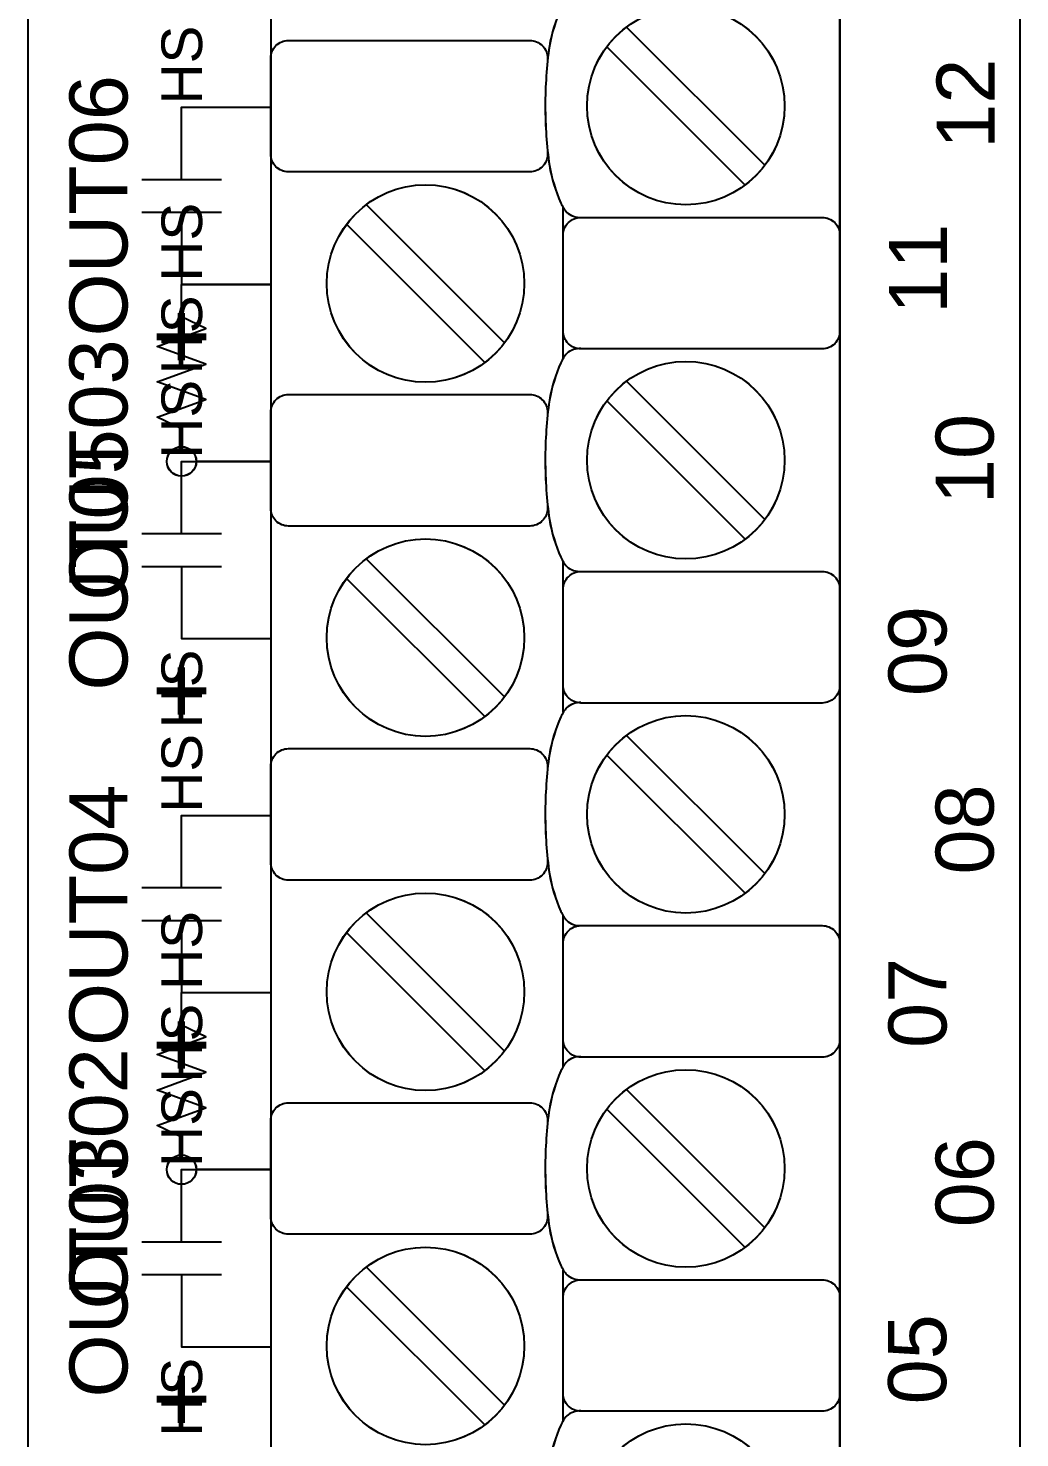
# Model space of a CAD drawing. Extents: x 1 to 47, y 1 to 34.6.
# Drawn here: x 36.919 to 38.599, y 5.244 to 7.632 of the extents above; entities that cross this region are included whole.
import ezdxf

# ---------------------------------------------------------------- set-up
doc = ezdxf.new("R2010")
doc.units = 0
doc.header["$MEASUREMENT"] = 0
for name, color, linetype in [('10_0______DWG_', 7, 'CONTINUOUS'), ('9_1__0__EMPTY_IO_BOARD_POS', 7, 'CONTINUOUS'), ('9_2__2___8__OPTOISOLATED_I', 7, 'CONTINUOUS'), ('9_3__7___8__OPTOISOLATED_I', 7, 'CONTINUOUS'), ('9_4__C___18__COMMON____6__', 7, 'CONTINUOUS'), ('9_5__D___18__COMMON____6__', 7, 'CONTINUOUS'), ('9_6__E___8__OPTOISOLATED_I', 7, 'CONTINUOUS'), ('9_7__4___18__COMMON____6__', 7, 'CONTINUOUS'), ('9_8__8___8__OPTOISOLATED_I', 7, 'CONTINUOUS')]:
    doc.layers.add(name, color=color, linetype=linetype)
doc.styles.add('ARIAL', font='arial.ttf')

msp = doc.modelspace()

# ---------------------------------------------------------------- linework, layer by layer
at = {"layer": '10_0______DWG_'}
msp.add_lwpolyline([(36.919, 3.6192), (36.919, 20.2795, -0.468367), (36.979, 20.3295), (38.549, 20.3295, -0.414132), (38.599, 20.2795), (38.599, 3.6192, -0.414214), (38.549, 3.5692), (36.969, 3.5692, -0.414287)], format="xyb", close=True, dxfattribs=at)
at = {"layer": '9_1__0__EMPTY_IO_BOARD_POS'}
msp.add_lwpolyline([(38.1465, 4.0875), (38.2645, 4.0875, 0.414213), (38.2945, 4.1175), (38.2945, 9.0993, 0.414214), (38.2645, 9.1293), (37.9515, 9.1293), (37.7067, 9.2202, 0.480048), (37.5085, 9.0752), (37.5085, 8.841, -0.414214), (37.4785, 8.811), (37.3604, 8.811, 0.414212), (37.3304, 8.781), (37.3303, 8.781), (37.3303, 3.7999, 0.414215), (37.3603, 3.7699), (37.6732, 3.77), (37.9179, 3.6791, 0.47859), (38.1165, 3.8241), (38.1165, 4.0575, -0.414214)], format="xyb", close=True, dxfattribs=at)
at = {"layer": '9_2__2___8__OPTOISOLATED_I'}
msp.add_lwpolyline([(38.1461, 4.088), (38.2641, 4.088, 0.414213), (38.2941, 4.118), (38.2942, 9.0998, 0.414214), (38.2642, 9.1298), (37.9511, 9.1298), (37.7064, 9.2207, 0.480048), (37.5082, 9.0757), (37.5082, 8.8415, -0.414214), (37.4782, 8.8115), (37.36, 8.8115, 0.414212), (37.33, 8.7815), (37.3299, 8.7815), (37.3299, 3.8004, 0.414215), (37.3599, 3.7704), (37.6728, 3.7705), (37.9176, 3.6796, 0.47859), (38.1161, 3.8246), (38.1161, 4.058, -0.414214)], format="xyb", close=True, dxfattribs=at)
for points in [[(37.8554, 7.6895, 0.191033), (37.8315, 7.681, 0.081668), (37.8213, 7.6654, 0.0591), (37.802, 7.6017, 0.034646), (37.7949, 7.5002, 0.03436), (37.802, 7.3995, 0.0591), (37.8213, 7.3358, 0.081668), (37.8315, 7.3201, 0.191033), (37.8554, 7.3116)], [(37.7987, 7.4265), (37.7987, 7.4186, -0.414214), (37.7687, 7.3886), (37.3599, 7.3886, -0.414214), (37.3299, 7.4186), (37.3299, 7.5815, -0.414214), (37.3599, 7.6115), (37.7687, 7.6115, -0.414214), (37.7987, 7.5815), (37.7987, 7.5747)], [(37.8254, 7.2816, -0.414214), (37.8554, 7.3116), (38.2641, 7.3116, -0.414214), (38.2941, 7.2816), (38.2941, 7.1188, -0.414214), (38.2641, 7.0888), (37.8554, 7.0888, -0.414214), (37.8254, 7.1188)], [(37.8554, 7.0895, 0.191033), (37.8315, 7.081, 0.081668), (37.8213, 7.0654, 0.0591), (37.802, 7.0017, 0.034646), (37.7949, 6.9002, 0.03436), (37.802, 6.7995, 0.0591), (37.8213, 6.7358, 0.081668), (37.8315, 6.7201, 0.191033), (37.8554, 6.7116)], [(37.7987, 6.8265), (37.7987, 6.8186, -0.414214), (37.7687, 6.7886), (37.3599, 6.7886, -0.414214), (37.3299, 6.8186), (37.3299, 6.9815, -0.414214), (37.3599, 7.0115), (37.7687, 7.0115, -0.414214), (37.7987, 6.9815), (37.7987, 6.9747)], [(37.8254, 6.6816, -0.414214), (37.8554, 6.7116), (38.2641, 6.7116, -0.414214), (38.2941, 6.6816), (38.2941, 6.5188, -0.414214), (38.2641, 6.4888), (37.8554, 6.4888, -0.414214), (37.8254, 6.5188)], [(37.8554, 6.4895, 0.191033), (37.8315, 6.481, 0.081668), (37.8213, 6.4654, 0.0591), (37.802, 6.4017, 0.034646), (37.7949, 6.3002, 0.03436), (37.802, 6.1995, 0.0591), (37.8213, 6.1358, 0.081668), (37.8315, 6.1201, 0.191033), (37.8554, 6.1116)], [(37.7987, 6.2265), (37.7987, 6.2186, -0.414214), (37.7687, 6.1886), (37.3599, 6.1886, -0.414214), (37.3299, 6.2186), (37.3299, 6.3815, -0.414214), (37.3599, 6.4115), (37.7687, 6.4115, -0.414214), (37.7987, 6.3815), (37.7987, 6.3746)], [(37.8254, 6.0816, -0.414214), (37.8554, 6.1116), (38.2641, 6.1116, -0.414214), (38.2941, 6.0816), (38.2941, 5.9188, -0.414214), (38.2641, 5.8888), (37.8554, 5.8888, -0.414214), (37.8254, 5.9188)], [(37.8554, 5.8895, 0.191033), (37.8315, 5.881, 0.081668), (37.8213, 5.8654, 0.0591), (37.802, 5.8017, 0.034646), (37.7949, 5.7002, 0.03436), (37.802, 5.5995, 0.0591), (37.8213, 5.5358, 0.081668), (37.8315, 5.5201, 0.191033), (37.8554, 5.5116)], [(37.7987, 5.6265), (37.7987, 5.6186, -0.414214), (37.7687, 5.5886), (37.3599, 5.5886, -0.414214), (37.3299, 5.6186), (37.3299, 5.7815, -0.414214), (37.3599, 5.8115), (37.7687, 5.8115, -0.414214), (37.7987, 5.7815), (37.7987, 5.7746)], [(37.8254, 5.4816, -0.414214), (37.8554, 5.5116), (38.2641, 5.5116, -0.414214), (38.2941, 5.4816), (38.2941, 5.3188, -0.414214), (38.2641, 5.2888), (37.8554, 5.2888, -0.414214), (37.8254, 5.3188)], [(37.8554, 5.2895, 0.191033), (37.8315, 5.281, 0.081668), (37.8213, 5.2654, 0.0591), (37.802, 5.2017, 0.034646), (37.7949, 5.1001, 0.03436), (37.802, 4.9995, 0.0591), (37.8213, 4.9357, 0.081668), (37.8315, 4.9201, 0.191033), (37.8554, 4.9116)]]:
    msp.add_lwpolyline(points, format="xyb", dxfattribs=at)
for points in [[(37.9327, 7.634), (38.1669, 7.3998)], [(37.8993, 7.6005), (38.1335, 7.3664)], [(37.1788, 7.376), (37.1788, 7.4982), (37.3299, 7.4982)], [(37.1113, 7.376), (37.2463, 7.376)], [(37.4918, 7.3333), (37.7259, 7.0991)], [(37.1113, 7.3203), (37.2463, 7.3203)], [(37.1788, 7.3203), (37.1788, 7.1982), (37.3299, 7.1982)], [(37.8254, 7.073), (37.8254, 7.3281)], [(37.4583, 7.2999), (37.6925, 7.0657)], [(37.9327, 7.034), (38.1669, 6.7998)], [(37.8993, 7.0005), (38.1335, 6.7664)], [(37.1788, 6.776), (37.1788, 6.8982), (37.3299, 6.8982)], [(37.1113, 6.776), (37.2463, 6.776)], [(37.1113, 6.7203), (37.2463, 6.7203)], [(37.1788, 6.7203), (37.1788, 6.5982), (37.3299, 6.5982)], [(37.4918, 6.7333), (37.7259, 6.4991)], [(37.8254, 6.473), (37.8254, 6.7281)], [(37.4583, 6.6999), (37.6925, 6.4657)], [(37.9327, 6.434), (38.1669, 6.1998)], [(37.8993, 6.4005), (38.1335, 6.1664)], [(37.1788, 6.176), (37.1788, 6.2982), (37.3299, 6.2982)], [(37.1113, 6.176), (37.2463, 6.176)], [(37.1113, 6.1203), (37.2463, 6.1203)], [(37.1788, 6.1203), (37.1788, 5.9982), (37.3299, 5.9982)], [(37.4918, 6.1333), (37.7259, 5.8991)], [(37.8254, 5.873), (37.8254, 6.1281)], [(37.4583, 6.0999), (37.6925, 5.8657)], [(37.9327, 5.834), (38.1669, 5.5998)], [(37.8993, 5.8005), (38.1335, 5.5664)], [(37.1788, 5.576), (37.1788, 5.6982), (37.3299, 5.6982)], [(37.1113, 5.576), (37.2463, 5.576)], [(37.1113, 5.5203), (37.2463, 5.5203)], [(37.1788, 5.5203), (37.1788, 5.3982), (37.3299, 5.3982)], [(37.4918, 5.5333), (37.7259, 5.2991)], [(37.8254, 5.273), (37.8254, 5.5281)], [(37.4583, 5.4999), (37.6925, 5.2657)]]:
    msp.add_lwpolyline(points, dxfattribs=at)
for centre in [(38.0331, 7.5002), (37.5921, 7.1995), (38.0331, 6.9002), (37.5921, 6.5995), (38.0331, 6.3002), (37.5921, 5.9995), (38.0331, 5.7002), (37.5921, 5.3995), (38.0331, 5.1001)]:
    msp.add_circle(centre, 0.1673, dxfattribs=at)
at = {"layer": '9_3__7___8__OPTOISOLATED_I'}
msp.add_lwpolyline([(38.1461, 4.088), (38.2641, 4.088, 0.414213), (38.2941, 4.118), (38.2942, 9.0998, 0.414214), (38.2642, 9.1298), (37.9511, 9.1298), (37.7064, 9.2207, 0.480048), (37.5082, 9.0757), (37.5082, 8.8415, -0.414214), (37.4782, 8.8115), (37.36, 8.8115, 0.414212), (37.33, 8.7815), (37.3299, 8.7815), (37.3299, 3.8004, 0.414215), (37.3599, 3.7704), (37.6728, 3.7705), (37.9176, 3.6796, 0.47859), (38.1161, 3.8246), (38.1161, 4.058, -0.414214)], format="xyb", close=True, dxfattribs=at)
for points in [[(37.8554, 7.6895, 0.191033), (37.8315, 7.681, 0.081668), (37.8213, 7.6654, 0.0591), (37.802, 7.6017, 0.034646), (37.7949, 7.5002, 0.03436), (37.802, 7.3995, 0.0591), (37.8213, 7.3358, 0.081668), (37.8315, 7.3201, 0.191033), (37.8554, 7.3116)], [(37.7987, 7.4265), (37.7987, 7.4186, -0.414214), (37.7687, 7.3886), (37.3599, 7.3886, -0.414214), (37.3299, 7.4186), (37.3299, 7.5815, -0.414214), (37.3599, 7.6115), (37.7687, 7.6115, -0.414214), (37.7987, 7.5815), (37.7987, 7.5747)], [(37.8254, 7.2816, -0.414214), (37.8554, 7.3116), (38.2641, 7.3116, -0.414214), (38.2941, 7.2816), (38.2941, 7.1188, -0.414214), (38.2641, 7.0888), (37.8554, 7.0888, -0.414214), (37.8254, 7.1188)], [(37.8554, 7.0895, 0.191033), (37.8315, 7.081, 0.081668), (37.8213, 7.0654, 0.0591), (37.802, 7.0017, 0.034646), (37.7949, 6.9002, 0.03436), (37.802, 6.7995, 0.0591), (37.8213, 6.7358, 0.081668), (37.8315, 6.7201, 0.191033), (37.8554, 6.7116)], [(37.7987, 6.8265), (37.7987, 6.8186, -0.414214), (37.7687, 6.7886), (37.3599, 6.7886, -0.414214), (37.3299, 6.8186), (37.3299, 6.9815, -0.414214), (37.3599, 7.0115), (37.7687, 7.0115, -0.414214), (37.7987, 6.9815), (37.7987, 6.9747)], [(37.8254, 6.6816, -0.414214), (37.8554, 6.7116), (38.2641, 6.7116, -0.414214), (38.2941, 6.6816), (38.2941, 6.5188, -0.414214), (38.2641, 6.4888), (37.8554, 6.4888, -0.414214), (37.8254, 6.5188)], [(37.8554, 6.4895, 0.191033), (37.8315, 6.481, 0.081668), (37.8213, 6.4654, 0.0591), (37.802, 6.4017, 0.034646), (37.7949, 6.3002, 0.03436), (37.802, 6.1995, 0.0591), (37.8213, 6.1358, 0.081668), (37.8315, 6.1201, 0.191033), (37.8554, 6.1116)], [(37.7987, 6.2265), (37.7987, 6.2186, -0.414214), (37.7687, 6.1886), (37.3599, 6.1886, -0.414214), (37.3299, 6.2186), (37.3299, 6.3815, -0.414214), (37.3599, 6.4115), (37.7687, 6.4115, -0.414214), (37.7987, 6.3815), (37.7987, 6.3746)], [(37.8254, 6.0816, -0.414214), (37.8554, 6.1116), (38.2641, 6.1116, -0.414214), (38.2941, 6.0816), (38.2941, 5.9188, -0.414214), (38.2641, 5.8888), (37.8554, 5.8888, -0.414214), (37.8254, 5.9188)], [(37.8554, 5.8895, 0.191033), (37.8315, 5.881, 0.081668), (37.8213, 5.8654, 0.0591), (37.802, 5.8017, 0.034646), (37.7949, 5.7002, 0.03436), (37.802, 5.5995, 0.0591), (37.8213, 5.5358, 0.081668), (37.8315, 5.5201, 0.191033), (37.8554, 5.5116)], [(37.7987, 5.6265), (37.7987, 5.6186, -0.414214), (37.7687, 5.5886), (37.3599, 5.5886, -0.414214), (37.3299, 5.6186), (37.3299, 5.7815, -0.414214), (37.3599, 5.8115), (37.7687, 5.8115, -0.414214), (37.7987, 5.7815), (37.7987, 5.7746)], [(37.8254, 5.4816, -0.414214), (37.8554, 5.5116), (38.2641, 5.5116, -0.414214), (38.2941, 5.4816), (38.2941, 5.3188, -0.414214), (38.2641, 5.2888), (37.8554, 5.2888, -0.414214), (37.8254, 5.3188)], [(37.8554, 5.2895, 0.191033), (37.8315, 5.281, 0.081668), (37.8213, 5.2654, 0.0591), (37.802, 5.2017, 0.034646), (37.7949, 5.1001, 0.03436), (37.802, 4.9995, 0.0591), (37.8213, 4.9357, 0.081668), (37.8315, 4.9201, 0.191033), (37.8554, 4.9116)]]:
    msp.add_lwpolyline(points, format="xyb", dxfattribs=at)
for points in [[(37.9327, 7.634), (38.1669, 7.3998)], [(37.8993, 7.6005), (38.1335, 7.3664)], [(37.1788, 7.376), (37.1788, 7.4982), (37.3299, 7.4982)], [(37.1113, 7.376), (37.2463, 7.376)], [(37.4918, 7.3333), (37.7259, 7.0991)], [(37.1113, 7.3203), (37.2463, 7.3203)], [(37.1788, 7.3203), (37.1788, 7.1982), (37.3299, 7.1982)], [(37.8254, 7.073), (37.8254, 7.3281)], [(37.4583, 7.2999), (37.6925, 7.0657)], [(37.9327, 7.034), (38.1669, 6.7998)], [(37.8993, 7.0005), (38.1335, 6.7664)], [(37.1788, 6.776), (37.1788, 6.8982), (37.3299, 6.8982)], [(37.1113, 6.776), (37.2463, 6.776)], [(37.1113, 6.7203), (37.2463, 6.7203)], [(37.1788, 6.7203), (37.1788, 6.5982), (37.3299, 6.5982)], [(37.4918, 6.7333), (37.7259, 6.4991)], [(37.8254, 6.473), (37.8254, 6.7281)], [(37.4583, 6.6999), (37.6925, 6.4657)], [(37.9327, 6.434), (38.1669, 6.1998)], [(37.8993, 6.4005), (38.1335, 6.1664)], [(37.1788, 6.176), (37.1788, 6.2982), (37.3299, 6.2982)], [(37.1113, 6.176), (37.2463, 6.176)], [(37.1113, 6.1203), (37.2463, 6.1203)], [(37.1788, 6.1203), (37.1788, 5.9982), (37.3299, 5.9982)], [(37.4918, 6.1333), (37.7259, 5.8991)], [(37.8254, 5.873), (37.8254, 6.1281)], [(37.4583, 6.0999), (37.6925, 5.8657)], [(37.9327, 5.834), (38.1669, 5.5998)], [(37.8993, 5.8005), (38.1335, 5.5664)], [(37.1788, 5.576), (37.1788, 5.6982), (37.3299, 5.6982)], [(37.1113, 5.576), (37.2463, 5.576)], [(37.1113, 5.5203), (37.2463, 5.5203)], [(37.1788, 5.5203), (37.1788, 5.3982), (37.3299, 5.3982)], [(37.4918, 5.5333), (37.7259, 5.2991)], [(37.8254, 5.273), (37.8254, 5.5281)], [(37.4583, 5.4999), (37.6925, 5.2657)]]:
    msp.add_lwpolyline(points, dxfattribs=at)
for centre in [(38.0331, 7.5002), (37.5921, 7.1995), (38.0331, 6.9002), (37.5921, 6.5995), (38.0331, 6.3002), (37.5921, 5.9995), (38.0331, 5.7002), (37.5921, 5.3995), (38.0331, 5.1001)]:
    msp.add_circle(centre, 0.1673, dxfattribs=at)
at = {"layer": '9_4__C___18__COMMON____6__'}
msp.add_lwpolyline([(38.1461, 4.088), (38.2641, 4.088, 0.414213), (38.2941, 4.118), (38.2942, 9.0998, 0.414214), (38.2642, 9.1298), (37.9511, 9.1298), (37.7064, 9.2207, 0.480048), (37.5082, 9.0757), (37.5082, 8.8415, -0.414214), (37.4782, 8.8115), (37.36, 8.8115, 0.414212), (37.33, 8.7815), (37.3299, 8.7815), (37.3299, 3.8004, 0.414215), (37.3599, 3.7704), (37.6728, 3.7705), (37.9176, 3.6796, 0.47859), (38.1161, 3.8246), (38.1161, 4.058, -0.414214)], format="xyb", close=True, dxfattribs=at)
for points in [[(37.8554, 7.6895, 0.191033), (37.8315, 7.681, 0.081668), (37.8213, 7.6654, 0.0591), (37.802, 7.6017, 0.034646), (37.7949, 7.5002, 0.03436), (37.802, 7.3995, 0.0591), (37.8213, 7.3358, 0.081668), (37.8315, 7.3201, 0.191033), (37.8554, 7.3116)], [(37.7987, 7.4265), (37.7987, 7.4186, -0.414214), (37.7687, 7.3886), (37.3599, 7.3886, -0.414214), (37.3299, 7.4186), (37.3299, 7.5815, -0.414214), (37.3599, 7.6115), (37.7687, 7.6115, -0.414214), (37.7987, 7.5815), (37.7987, 7.5747)], [(37.8254, 7.2816, -0.414214), (37.8554, 7.3116), (38.2641, 7.3116, -0.414214), (38.2941, 7.2816), (38.2941, 7.1188, -0.414214), (38.2641, 7.0888), (37.8554, 7.0888, -0.414214), (37.8254, 7.1188)], [(37.8554, 7.0895, 0.191033), (37.8315, 7.081, 0.081668), (37.8213, 7.0654, 0.0591), (37.802, 7.0017, 0.034646), (37.7949, 6.9002, 0.03436), (37.802, 6.7995, 0.0591), (37.8213, 6.7358, 0.081668), (37.8315, 6.7201, 0.191033), (37.8554, 6.7116)], [(37.7987, 6.8265), (37.7987, 6.8186, -0.414214), (37.7687, 6.7886), (37.3599, 6.7886, -0.414214), (37.3299, 6.8186), (37.3299, 6.9815, -0.414214), (37.3599, 7.0115), (37.7687, 7.0115, -0.414214), (37.7987, 6.9815), (37.7987, 6.9747)], [(37.8254, 6.6816, -0.414214), (37.8554, 6.7116), (38.2641, 6.7116, -0.414214), (38.2941, 6.6816), (38.2941, 6.5188, -0.414214), (38.2641, 6.4888), (37.8554, 6.4888, -0.414214), (37.8254, 6.5188)], [(37.8554, 6.4895, 0.191033), (37.8315, 6.481, 0.081668), (37.8213, 6.4654, 0.0591), (37.802, 6.4017, 0.034646), (37.7949, 6.3002, 0.03436), (37.802, 6.1995, 0.0591), (37.8213, 6.1358, 0.081668), (37.8315, 6.1201, 0.191033), (37.8554, 6.1116)], [(37.7987, 6.2265), (37.7987, 6.2186, -0.414214), (37.7687, 6.1886), (37.3599, 6.1886, -0.414214), (37.3299, 6.2186), (37.3299, 6.3815, -0.414214), (37.3599, 6.4115), (37.7687, 6.4115, -0.414214), (37.7987, 6.3815), (37.7987, 6.3746)], [(37.8254, 6.0816, -0.414214), (37.8554, 6.1116), (38.2641, 6.1116, -0.414214), (38.2941, 6.0816), (38.2941, 5.9188, -0.414214), (38.2641, 5.8888), (37.8554, 5.8888, -0.414214), (37.8254, 5.9188)], [(37.8554, 5.8895, 0.191033), (37.8315, 5.881, 0.081668), (37.8213, 5.8654, 0.0591), (37.802, 5.8017, 0.034646), (37.7949, 5.7002, 0.03436), (37.802, 5.5995, 0.0591), (37.8213, 5.5358, 0.081668), (37.8315, 5.5201, 0.191033), (37.8554, 5.5116)], [(37.7987, 5.6265), (37.7987, 5.6186, -0.414214), (37.7687, 5.5886), (37.3599, 5.5886, -0.414214), (37.3299, 5.6186), (37.3299, 5.7815, -0.414214), (37.3599, 5.8115), (37.7687, 5.8115, -0.414214), (37.7987, 5.7815), (37.7987, 5.7746)], [(37.8254, 5.4816, -0.414214), (37.8554, 5.5116), (38.2641, 5.5116, -0.414214), (38.2941, 5.4816), (38.2941, 5.3188, -0.414214), (38.2641, 5.2888), (37.8554, 5.2888, -0.414214), (37.8254, 5.3188)], [(37.8554, 5.2895, 0.191033), (37.8315, 5.281, 0.081668), (37.8213, 5.2654, 0.0591), (37.802, 5.2017, 0.034646), (37.7949, 5.1001, 0.03436), (37.802, 4.9995, 0.0591), (37.8213, 4.9357, 0.081668), (37.8315, 4.9201, 0.191033), (37.8554, 4.9116)]]:
    msp.add_lwpolyline(points, format="xyb", dxfattribs=at)
for points in [[(37.9327, 7.634), (38.1669, 7.3998)], [(37.8993, 7.6005), (38.1335, 7.3664)], [(37.1788, 7.376), (37.1788, 7.4982), (37.3299, 7.4982)], [(37.1113, 7.376), (37.2463, 7.376)], [(37.4918, 7.3333), (37.7259, 7.0991)], [(37.1113, 7.3203), (37.2463, 7.3203)], [(37.1788, 7.3203), (37.1788, 7.1982), (37.3299, 7.1982)], [(37.8254, 7.073), (37.8254, 7.3281)], [(37.4583, 7.2999), (37.6925, 7.0657)], [(37.9327, 7.034), (38.1669, 6.7998)], [(37.8993, 7.0005), (38.1335, 6.7664)], [(37.1788, 6.776), (37.1788, 6.8982), (37.3299, 6.8982)], [(37.1113, 6.776), (37.2463, 6.776)], [(37.1113, 6.7203), (37.2463, 6.7203)], [(37.1788, 6.7203), (37.1788, 6.5982), (37.3299, 6.5982)], [(37.4918, 6.7333), (37.7259, 6.4991)], [(37.8254, 6.473), (37.8254, 6.7281)], [(37.4583, 6.6999), (37.6925, 6.4657)], [(37.9327, 6.434), (38.1669, 6.1998)], [(37.8993, 6.4005), (38.1335, 6.1664)], [(37.1788, 6.176), (37.1788, 6.2982), (37.3299, 6.2982)], [(37.1113, 6.176), (37.2463, 6.176)], [(37.1113, 6.1203), (37.2463, 6.1203)], [(37.1788, 6.1203), (37.1788, 5.9982), (37.3299, 5.9982)], [(37.4918, 6.1333), (37.7259, 5.8991)], [(37.8254, 5.873), (37.8254, 6.1281)], [(37.4583, 6.0999), (37.6925, 5.8657)], [(37.9327, 5.834), (38.1669, 5.5998)], [(37.8993, 5.8005), (38.1335, 5.5664)], [(37.1788, 5.576), (37.1788, 5.6982), (37.3299, 5.6982)], [(37.1113, 5.576), (37.2463, 5.576)], [(37.1113, 5.5203), (37.2463, 5.5203)], [(37.1788, 5.5203), (37.1788, 5.3982), (37.3299, 5.3982)], [(37.4918, 5.5333), (37.7259, 5.2991)], [(37.8254, 5.273), (37.8254, 5.5281)], [(37.4583, 5.4999), (37.6925, 5.2657)]]:
    msp.add_lwpolyline(points, dxfattribs=at)
for centre in [(38.0331, 7.5002), (37.5921, 7.1995), (38.0331, 6.9002), (37.5921, 6.5995), (38.0331, 6.3002), (37.5921, 5.9995), (38.0331, 5.7002), (37.5921, 5.3995), (38.0331, 5.1001)]:
    msp.add_circle(centre, 0.1673, dxfattribs=at)
at = {"layer": '9_5__D___18__COMMON____6__'}
msp.add_lwpolyline([(38.1461, 4.088), (38.2641, 4.088, 0.414213), (38.2941, 4.118), (38.2942, 9.0998, 0.414214), (38.2642, 9.1298), (37.9511, 9.1298), (37.7064, 9.2207, 0.480048), (37.5082, 9.0757), (37.5082, 8.8415, -0.414214), (37.4782, 8.8115), (37.36, 8.8115, 0.414212), (37.33, 8.7815), (37.3299, 8.7815), (37.3299, 3.8004, 0.414215), (37.3599, 3.7704), (37.6728, 3.7705), (37.9176, 3.6796, 0.47859), (38.1161, 3.8246), (38.1161, 4.058, -0.414214)], format="xyb", close=True, dxfattribs=at)
for points in [[(37.8554, 7.6895, 0.191033), (37.8315, 7.681, 0.081668), (37.8213, 7.6654, 0.0591), (37.802, 7.6017, 0.034646), (37.7949, 7.5002, 0.03436), (37.802, 7.3995, 0.0591), (37.8213, 7.3358, 0.081668), (37.8315, 7.3201, 0.191033), (37.8554, 7.3116)], [(37.7987, 7.4265), (37.7987, 7.4186, -0.414214), (37.7687, 7.3886), (37.3599, 7.3886, -0.414214), (37.3299, 7.4186), (37.3299, 7.5815, -0.414214), (37.3599, 7.6115), (37.7687, 7.6115, -0.414214), (37.7987, 7.5815), (37.7987, 7.5747)], [(37.8254, 7.2816, -0.414214), (37.8554, 7.3116), (38.2641, 7.3116, -0.414214), (38.2941, 7.2816), (38.2941, 7.1188, -0.414214), (38.2641, 7.0888), (37.8554, 7.0888, -0.414214), (37.8254, 7.1188)], [(37.8554, 7.0895, 0.191033), (37.8315, 7.081, 0.081668), (37.8213, 7.0654, 0.0591), (37.802, 7.0017, 0.034646), (37.7949, 6.9002, 0.03436), (37.802, 6.7995, 0.0591), (37.8213, 6.7358, 0.081668), (37.8315, 6.7201, 0.191033), (37.8554, 6.7116)], [(37.7987, 6.8265), (37.7987, 6.8186, -0.414214), (37.7687, 6.7886), (37.3599, 6.7886, -0.414214), (37.3299, 6.8186), (37.3299, 6.9815, -0.414214), (37.3599, 7.0115), (37.7687, 7.0115, -0.414214), (37.7987, 6.9815), (37.7987, 6.9747)], [(37.8254, 6.6816, -0.414214), (37.8554, 6.7116), (38.2641, 6.7116, -0.414214), (38.2941, 6.6816), (38.2941, 6.5188, -0.414214), (38.2641, 6.4888), (37.8554, 6.4888, -0.414214), (37.8254, 6.5188)], [(37.8554, 6.4895, 0.191033), (37.8315, 6.481, 0.081668), (37.8213, 6.4654, 0.0591), (37.802, 6.4017, 0.034646), (37.7949, 6.3002, 0.03436), (37.802, 6.1995, 0.0591), (37.8213, 6.1358, 0.081668), (37.8315, 6.1201, 0.191033), (37.8554, 6.1116)], [(37.7987, 6.2265), (37.7987, 6.2186, -0.414214), (37.7687, 6.1886), (37.3599, 6.1886, -0.414214), (37.3299, 6.2186), (37.3299, 6.3815, -0.414214), (37.3599, 6.4115), (37.7687, 6.4115, -0.414214), (37.7987, 6.3815), (37.7987, 6.3746)], [(37.8254, 6.0816, -0.414214), (37.8554, 6.1116), (38.2641, 6.1116, -0.414214), (38.2941, 6.0816), (38.2941, 5.9188, -0.414214), (38.2641, 5.8888), (37.8554, 5.8888, -0.414214), (37.8254, 5.9188)], [(37.8554, 5.8895, 0.191033), (37.8315, 5.881, 0.081668), (37.8213, 5.8654, 0.0591), (37.802, 5.8017, 0.034646), (37.7949, 5.7002, 0.03436), (37.802, 5.5995, 0.0591), (37.8213, 5.5358, 0.081668), (37.8315, 5.5201, 0.191033), (37.8554, 5.5116)], [(37.7987, 5.6265), (37.7987, 5.6186, -0.414214), (37.7687, 5.5886), (37.3599, 5.5886, -0.414214), (37.3299, 5.6186), (37.3299, 5.7815, -0.414214), (37.3599, 5.8115), (37.7687, 5.8115, -0.414214), (37.7987, 5.7815), (37.7987, 5.7746)], [(37.8254, 5.4816, -0.414214), (37.8554, 5.5116), (38.2641, 5.5116, -0.414214), (38.2941, 5.4816), (38.2941, 5.3188, -0.414214), (38.2641, 5.2888), (37.8554, 5.2888, -0.414214), (37.8254, 5.3188)], [(37.8554, 5.2895, 0.191033), (37.8315, 5.281, 0.081668), (37.8213, 5.2654, 0.0591), (37.802, 5.2017, 0.034646), (37.7949, 5.1001, 0.03436), (37.802, 4.9995, 0.0591), (37.8213, 4.9357, 0.081668), (37.8315, 4.9201, 0.191033), (37.8554, 4.9116)]]:
    msp.add_lwpolyline(points, format="xyb", dxfattribs=at)
for points in [[(37.9327, 7.634), (38.1669, 7.3998)], [(37.8993, 7.6005), (38.1335, 7.3664)], [(37.1788, 7.376), (37.1788, 7.4982), (37.3299, 7.4982)], [(37.1113, 7.376), (37.2463, 7.376)], [(37.4918, 7.3333), (37.7259, 7.0991)], [(37.1113, 7.3203), (37.2463, 7.3203)], [(37.1788, 7.3203), (37.1788, 7.1982), (37.3299, 7.1982)], [(37.8254, 7.073), (37.8254, 7.3281)], [(37.4583, 7.2999), (37.6925, 7.0657)], [(37.9327, 7.034), (38.1669, 6.7998)], [(37.8993, 7.0005), (38.1335, 6.7664)], [(37.1788, 6.776), (37.1788, 6.8982), (37.3299, 6.8982)], [(37.1113, 6.776), (37.2463, 6.776)], [(37.1113, 6.7203), (37.2463, 6.7203)], [(37.1788, 6.7203), (37.1788, 6.5982), (37.3299, 6.5982)], [(37.4918, 6.7333), (37.7259, 6.4991)], [(37.8254, 6.473), (37.8254, 6.7281)], [(37.4583, 6.6999), (37.6925, 6.4657)], [(37.9327, 6.434), (38.1669, 6.1998)], [(37.8993, 6.4005), (38.1335, 6.1664)], [(37.1788, 6.176), (37.1788, 6.2982), (37.3299, 6.2982)], [(37.1113, 6.176), (37.2463, 6.176)], [(37.1113, 6.1203), (37.2463, 6.1203)], [(37.1788, 6.1203), (37.1788, 5.9982), (37.3299, 5.9982)], [(37.4918, 6.1333), (37.7259, 5.8991)], [(37.8254, 5.873), (37.8254, 6.1281)], [(37.4583, 6.0999), (37.6925, 5.8657)], [(37.9327, 5.834), (38.1669, 5.5998)], [(37.8993, 5.8005), (38.1335, 5.5664)], [(37.1788, 5.576), (37.1788, 5.6982), (37.3299, 5.6982)], [(37.1113, 5.576), (37.2463, 5.576)], [(37.1113, 5.5203), (37.2463, 5.5203)], [(37.1788, 5.5203), (37.1788, 5.3982), (37.3299, 5.3982)], [(37.4918, 5.5333), (37.7259, 5.2991)], [(37.8254, 5.273), (37.8254, 5.5281)], [(37.4583, 5.4999), (37.6925, 5.2657)]]:
    msp.add_lwpolyline(points, dxfattribs=at)
for centre in [(38.0331, 7.5002), (37.5921, 7.1995), (38.0331, 6.9002), (37.5921, 6.5995), (38.0331, 6.3002), (37.5921, 5.9995), (38.0331, 5.7002), (37.5921, 5.3995), (38.0331, 5.1001)]:
    msp.add_circle(centre, 0.1673, dxfattribs=at)
at = {"layer": '9_6__E___8__OPTOISOLATED_I'}
msp.add_lwpolyline([(38.1461, 4.088), (38.2641, 4.088, 0.414213), (38.2941, 4.118), (38.2942, 9.0998, 0.414214), (38.2642, 9.1298), (37.9511, 9.1298), (37.7064, 9.2207, 0.480048), (37.5082, 9.0757), (37.5082, 8.8415, -0.414214), (37.4782, 8.8115), (37.36, 8.8115, 0.414212), (37.33, 8.7815), (37.3299, 8.7815), (37.3299, 3.8004, 0.414215), (37.3599, 3.7704), (37.6728, 3.7705), (37.9176, 3.6796, 0.47859), (38.1161, 3.8246), (38.1161, 4.058, -0.414214)], format="xyb", close=True, dxfattribs=at)
for points in [[(37.8554, 7.6895, 0.191033), (37.8315, 7.681, 0.081668), (37.8213, 7.6654, 0.0591), (37.802, 7.6017, 0.034646), (37.7949, 7.5002, 0.03436), (37.802, 7.3995, 0.0591), (37.8213, 7.3358, 0.081668), (37.8315, 7.3201, 0.191033), (37.8554, 7.3116)], [(37.7987, 7.4265), (37.7987, 7.4186, -0.414214), (37.7687, 7.3886), (37.3599, 7.3886, -0.414214), (37.3299, 7.4186), (37.3299, 7.5815, -0.414214), (37.3599, 7.6115), (37.7687, 7.6115, -0.414214), (37.7987, 7.5815), (37.7987, 7.5747)], [(37.8254, 7.2816, -0.414214), (37.8554, 7.3116), (38.2641, 7.3116, -0.414214), (38.2941, 7.2816), (38.2941, 7.1188, -0.414214), (38.2641, 7.0888), (37.8554, 7.0888, -0.414214), (37.8254, 7.1188)], [(37.8554, 7.0895, 0.191033), (37.8315, 7.081, 0.081668), (37.8213, 7.0654, 0.0591), (37.802, 7.0017, 0.034646), (37.7949, 6.9002, 0.03436), (37.802, 6.7995, 0.0591), (37.8213, 6.7358, 0.081668), (37.8315, 6.7201, 0.191033), (37.8554, 6.7116)], [(37.7987, 6.8265), (37.7987, 6.8186, -0.414214), (37.7687, 6.7886), (37.3599, 6.7886, -0.414214), (37.3299, 6.8186), (37.3299, 6.9815, -0.414214), (37.3599, 7.0115), (37.7687, 7.0115, -0.414214), (37.7987, 6.9815), (37.7987, 6.9747)], [(37.8254, 6.6816, -0.414214), (37.8554, 6.7116), (38.2641, 6.7116, -0.414214), (38.2941, 6.6816), (38.2941, 6.5188, -0.414214), (38.2641, 6.4888), (37.8554, 6.4888, -0.414214), (37.8254, 6.5188)], [(37.8554, 6.4895, 0.191033), (37.8315, 6.481, 0.081668), (37.8213, 6.4654, 0.0591), (37.802, 6.4017, 0.034646), (37.7949, 6.3002, 0.03436), (37.802, 6.1995, 0.0591), (37.8213, 6.1358, 0.081668), (37.8315, 6.1201, 0.191033), (37.8554, 6.1116)], [(37.7987, 6.2265), (37.7987, 6.2186, -0.414214), (37.7687, 6.1886), (37.3599, 6.1886, -0.414214), (37.3299, 6.2186), (37.3299, 6.3815, -0.414214), (37.3599, 6.4115), (37.7687, 6.4115, -0.414214), (37.7987, 6.3815), (37.7987, 6.3746)], [(37.8254, 6.0816, -0.414214), (37.8554, 6.1116), (38.2641, 6.1116, -0.414214), (38.2941, 6.0816), (38.2941, 5.9188, -0.414214), (38.2641, 5.8888), (37.8554, 5.8888, -0.414214), (37.8254, 5.9188)], [(37.8554, 5.8895, 0.191033), (37.8315, 5.881, 0.081668), (37.8213, 5.8654, 0.0591), (37.802, 5.8017, 0.034646), (37.7949, 5.7002, 0.03436), (37.802, 5.5995, 0.0591), (37.8213, 5.5358, 0.081668), (37.8315, 5.5201, 0.191033), (37.8554, 5.5116)], [(37.7987, 5.6265), (37.7987, 5.6186, -0.414214), (37.7687, 5.5886), (37.3599, 5.5886, -0.414214), (37.3299, 5.6186), (37.3299, 5.7815, -0.414214), (37.3599, 5.8115), (37.7687, 5.8115, -0.414214), (37.7987, 5.7815), (37.7987, 5.7746)], [(37.8254, 5.4816, -0.414214), (37.8554, 5.5116), (38.2641, 5.5116, -0.414214), (38.2941, 5.4816), (38.2941, 5.3188, -0.414214), (38.2641, 5.2888), (37.8554, 5.2888, -0.414214), (37.8254, 5.3188)], [(37.8554, 5.2895, 0.191033), (37.8315, 5.281, 0.081668), (37.8213, 5.2654, 0.0591), (37.802, 5.2017, 0.034646), (37.7949, 5.1001, 0.03436), (37.802, 4.9995, 0.0591), (37.8213, 4.9357, 0.081668), (37.8315, 4.9201, 0.191033), (37.8554, 4.9116)]]:
    msp.add_lwpolyline(points, format="xyb", dxfattribs=at)
for points in [[(37.9327, 7.634), (38.1669, 7.3998)], [(37.8993, 7.6005), (38.1335, 7.3664)], [(37.4918, 7.3333), (37.7259, 7.0991)], [(37.8254, 7.073), (37.8254, 7.3281)], [(37.4583, 7.2999), (37.6925, 7.0657)], [(37.1788, 6.9231), (37.1788, 6.9531), (37.1376, 6.9731), (37.2201, 7.0031), (37.1376, 7.0331), (37.2201, 7.0631), (37.1376, 7.0931), (37.2201, 7.1231), (37.1788, 7.1432), (37.1788, 7.1981), (37.3299, 7.1981)], [(37.9327, 7.034), (38.1669, 6.7998)], [(37.8993, 7.0005), (38.1335, 6.7664)], [(37.3299, 6.8981), (37.2038, 6.8981)], [(37.1788, 6.7759), (37.1788, 6.8731)], [(37.1188, 6.7759), (37.2388, 6.7759)], [(37.1188, 6.7203), (37.2388, 6.7203)], [(37.1788, 6.7203), (37.1788, 6.5981), (37.3299, 6.5981)], [(37.4918, 6.7333), (37.7259, 6.4991)], [(37.8254, 6.473), (37.8254, 6.7281)], [(37.4583, 6.6999), (37.6925, 6.4657)], [(37.9327, 6.434), (38.1669, 6.1998)], [(37.8993, 6.4005), (38.1335, 6.1664)], [(37.4918, 6.1333), (37.7259, 5.8991)], [(37.8254, 5.873), (37.8254, 6.1281)], [(37.4583, 6.0999), (37.6925, 5.8657)], [(37.1788, 5.7232), (37.1788, 5.7531), (37.1376, 5.7731), (37.2201, 5.8031), (37.1376, 5.8331), (37.2201, 5.8631), (37.1376, 5.8932), (37.2201, 5.9232), (37.1788, 5.9432), (37.1788, 5.9982), (37.3299, 5.9982)], [(37.9327, 5.834), (38.1669, 5.5998)], [(37.8993, 5.8005), (38.1335, 5.5664)], [(37.3299, 5.6982), (37.2038, 5.6982)], [(37.1788, 5.576), (37.1788, 5.6732)], [(37.1188, 5.576), (37.2388, 5.576)], [(37.1188, 5.5203), (37.2388, 5.5203)], [(37.1788, 5.5203), (37.1788, 5.3982), (37.3299, 5.3982)], [(37.4918, 5.5333), (37.7259, 5.2991)], [(37.8254, 5.273), (37.8254, 5.5281)], [(37.4583, 5.4999), (37.6925, 5.2657)]]:
    msp.add_lwpolyline(points, dxfattribs=at)
for centre, radius in [((38.0331, 7.5002), 0.1673), ((37.5921, 7.1995), 0.1673), ((38.0331, 6.9002), 0.1673), ((37.1788, 6.8981), 0.025), ((37.5921, 6.5995), 0.1673), ((38.0331, 6.3002), 0.1673), ((37.5921, 5.9995), 0.1673), ((38.0331, 5.7002), 0.1673), ((37.1788, 5.6982), 0.025), ((37.5921, 5.3995), 0.1673), ((38.0331, 5.1001), 0.1673)]:
    msp.add_circle(centre, radius, dxfattribs=at)
at = {"layer": '9_7__4___18__COMMON____6__'}
msp.add_lwpolyline([(38.1462, 4.088), (38.2642, 4.088, 0.414213), (38.2942, 4.118), (38.2942, 9.0998, 0.414214), (38.2642, 9.1298), (37.9512, 9.1298), (37.7064, 9.2207, 0.480048), (37.5082, 9.0757), (37.5082, 8.8415, -0.414214), (37.4782, 8.8115), (37.3601, 8.8115, 0.414212), (37.3301, 8.7815), (37.33, 8.7815), (37.33, 3.8004, 0.414215), (37.36, 3.7704), (37.6729, 3.7705), (37.9176, 3.6796, 0.47859), (38.1162, 3.8246), (38.1162, 4.058, -0.414214)], format="xyb", close=True, dxfattribs=at)
for points in [[(37.8554, 7.6895, 0.191033), (37.8315, 7.681, 0.081668), (37.8214, 7.6654, 0.0591), (37.802, 7.6017, 0.034646), (37.795, 7.5002, 0.03436), (37.802, 7.3995, 0.0591), (37.8214, 7.3358, 0.081668), (37.8315, 7.3201, 0.191033), (37.8554, 7.3116)], [(37.7988, 7.4265), (37.7988, 7.4186, -0.414214), (37.7688, 7.3886), (37.36, 7.3886, -0.414214), (37.33, 7.4186), (37.33, 7.5815, -0.414214), (37.36, 7.6115), (37.7688, 7.6115, -0.414214), (37.7988, 7.5815), (37.7988, 7.5747)], [(37.8254, 7.2816, -0.414214), (37.8554, 7.3116), (38.2642, 7.3116, -0.414214), (38.2942, 7.2816), (38.2942, 7.1188, -0.414214), (38.2642, 7.0888), (37.8554, 7.0888, -0.414214), (37.8254, 7.1188)], [(37.8554, 7.0895, 0.191033), (37.8315, 7.081, 0.081668), (37.8214, 7.0654, 0.0591), (37.802, 7.0017, 0.034646), (37.795, 6.9002, 0.03436), (37.802, 6.7995, 0.0591), (37.8214, 6.7358, 0.081668), (37.8315, 6.7201, 0.191033), (37.8554, 6.7116)], [(37.7988, 6.8265), (37.7988, 6.8186, -0.414214), (37.7688, 6.7886), (37.36, 6.7886, -0.414214), (37.33, 6.8186), (37.33, 6.9815, -0.414214), (37.36, 7.0115), (37.7688, 7.0115, -0.414214), (37.7988, 6.9815), (37.7988, 6.9747)], [(37.8254, 6.6816, -0.414214), (37.8554, 6.7116), (38.2642, 6.7116, -0.414214), (38.2942, 6.6816), (38.2942, 6.5188, -0.414214), (38.2642, 6.4888), (37.8554, 6.4888, -0.414214), (37.8254, 6.5188)], [(37.8554, 6.4895, 0.191033), (37.8315, 6.481, 0.081668), (37.8214, 6.4654, 0.0591), (37.802, 6.4017, 0.034646), (37.795, 6.3002, 0.03436), (37.802, 6.1995, 0.0591), (37.8214, 6.1358, 0.081668), (37.8315, 6.1201, 0.191033), (37.8554, 6.1116)], [(37.7988, 6.2265), (37.7988, 6.2186, -0.414214), (37.7688, 6.1886), (37.36, 6.1886, -0.414214), (37.33, 6.2186), (37.33, 6.3815, -0.414214), (37.36, 6.4115), (37.7688, 6.4115, -0.414214), (37.7988, 6.3815), (37.7988, 6.3746)], [(37.8254, 6.0816, -0.414214), (37.8554, 6.1116), (38.2642, 6.1116, -0.414214), (38.2942, 6.0816), (38.2942, 5.9188, -0.414214), (38.2642, 5.8888), (37.8554, 5.8888, -0.414214), (37.8254, 5.9188)], [(37.8554, 5.8895, 0.191033), (37.8315, 5.881, 0.081668), (37.8214, 5.8654, 0.0591), (37.802, 5.8017, 0.034646), (37.795, 5.7002, 0.03436), (37.802, 5.5995, 0.0591), (37.8214, 5.5358, 0.081668), (37.8315, 5.5201, 0.191033), (37.8554, 5.5116)], [(37.7988, 5.6265), (37.7988, 5.6186, -0.414214), (37.7688, 5.5886), (37.36, 5.5886, -0.414214), (37.33, 5.6186), (37.33, 5.7815, -0.414214), (37.36, 5.8115), (37.7688, 5.8115, -0.414214), (37.7988, 5.7815), (37.7988, 5.7746)], [(37.8254, 5.4816, -0.414214), (37.8554, 5.5116), (38.2642, 5.5116, -0.414214), (38.2942, 5.4816), (38.2942, 5.3188, -0.414214), (38.2642, 5.2888), (37.8554, 5.2888, -0.414214), (37.8254, 5.3188)], [(37.8554, 5.2895, 0.191033), (37.8315, 5.281, 0.081668), (37.8214, 5.2654, 0.0591), (37.802, 5.2017, 0.034646), (37.795, 5.1001, 0.03436), (37.802, 4.9995, 0.0591), (37.8214, 4.9357, 0.081668), (37.8315, 4.9201, 0.191033), (37.8554, 4.9116)]]:
    msp.add_lwpolyline(points, format="xyb", dxfattribs=at)
for points in [[(37.9328, 7.634), (38.167, 7.3998)], [(37.8994, 7.6005), (38.1336, 7.3664)], [(37.1788, 7.376), (37.1788, 7.4982), (37.3299, 7.4982)], [(37.1113, 7.376), (37.2463, 7.376)], [(37.4918, 7.3333), (37.726, 7.0991)], [(37.1113, 7.3203), (37.2463, 7.3203)], [(37.1788, 7.3203), (37.1788, 7.1982), (37.3299, 7.1982)], [(37.8254, 7.073), (37.8254, 7.3281)], [(37.4584, 7.2999), (37.6926, 7.0657)], [(37.9328, 7.034), (38.167, 6.7998)], [(37.8994, 7.0005), (38.1336, 6.7664)], [(37.1788, 6.776), (37.1788, 6.8982), (37.3299, 6.8982)], [(37.1113, 6.776), (37.2463, 6.776)], [(37.1113, 6.7203), (37.2463, 6.7203)], [(37.1788, 6.7203), (37.1788, 6.5982), (37.3299, 6.5982)], [(37.4918, 6.7333), (37.726, 6.4991)], [(37.8254, 6.473), (37.8254, 6.7281)], [(37.4584, 6.6999), (37.6926, 6.4657)], [(37.9328, 6.434), (38.167, 6.1998)], [(37.8994, 6.4005), (38.1336, 6.1664)], [(37.1788, 6.176), (37.1788, 6.2982), (37.3299, 6.2982)], [(37.1113, 6.176), (37.2463, 6.176)], [(37.1113, 6.1203), (37.2463, 6.1203)], [(37.1788, 6.1203), (37.1788, 5.9982), (37.3299, 5.9982)], [(37.4918, 6.1333), (37.726, 5.8991)], [(37.8254, 5.873), (37.8254, 6.1281)], [(37.4584, 6.0999), (37.6926, 5.8657)], [(37.9328, 5.834), (38.167, 5.5998)], [(37.8994, 5.8005), (38.1336, 5.5664)], [(37.1788, 5.576), (37.1788, 5.6982), (37.3299, 5.6982)], [(37.1113, 5.576), (37.2463, 5.576)], [(37.1113, 5.5203), (37.2463, 5.5203)], [(37.1788, 5.5203), (37.1788, 5.3982), (37.3299, 5.3982)], [(37.4918, 5.5333), (37.726, 5.2991)], [(37.8254, 5.273), (37.8254, 5.5281)], [(37.4584, 5.4999), (37.6926, 5.2657)]]:
    msp.add_lwpolyline(points, dxfattribs=at)
for centre in [(38.0332, 7.5002), (37.5922, 7.1995), (38.0332, 6.9002), (37.5922, 6.5995), (38.0332, 6.3002), (37.5922, 5.9995), (38.0332, 5.7002), (37.5922, 5.3995), (38.0332, 5.1001)]:
    msp.add_circle(centre, 0.1673, dxfattribs=at)
at = {"layer": '9_8__8___8__OPTOISOLATED_I'}
msp.add_lwpolyline([(38.1461, 4.088), (38.2641, 4.088, 0.414213), (38.2941, 4.118), (38.2942, 9.0998, 0.414214), (38.2642, 9.1298), (37.9511, 9.1298), (37.7064, 9.2207, 0.480048), (37.5082, 9.0757), (37.5082, 8.8415, -0.414214), (37.4782, 8.8115), (37.36, 8.8115, 0.414212), (37.33, 8.7815), (37.3299, 8.7815), (37.3299, 3.8004, 0.414215), (37.3599, 3.7704), (37.6728, 3.7705), (37.9176, 3.6796, 0.47859), (38.1161, 3.8246), (38.1161, 4.058, -0.414214)], format="xyb", close=True, dxfattribs=at)
for points in [[(37.8554, 7.6895, 0.191033), (37.8315, 7.681, 0.081668), (37.8213, 7.6654, 0.0591), (37.802, 7.6017, 0.034646), (37.7949, 7.5002, 0.03436), (37.802, 7.3995, 0.0591), (37.8213, 7.3358, 0.081668), (37.8315, 7.3201, 0.191033), (37.8554, 7.3116)], [(37.7987, 7.4265), (37.7987, 7.4186, -0.414214), (37.7687, 7.3886), (37.3599, 7.3886, -0.414214), (37.3299, 7.4186), (37.3299, 7.5815, -0.414214), (37.3599, 7.6115), (37.7687, 7.6115, -0.414214), (37.7987, 7.5815), (37.7987, 7.5747)], [(37.8254, 7.2816, -0.414214), (37.8554, 7.3116), (38.2641, 7.3116, -0.414214), (38.2941, 7.2816), (38.2941, 7.1188, -0.414214), (38.2641, 7.0888), (37.8554, 7.0888, -0.414214), (37.8254, 7.1188)], [(37.8554, 7.0895, 0.191033), (37.8315, 7.081, 0.081668), (37.8213, 7.0654, 0.0591), (37.802, 7.0017, 0.034646), (37.7949, 6.9002, 0.03436), (37.802, 6.7995, 0.0591), (37.8213, 6.7358, 0.081668), (37.8315, 6.7201, 0.191033), (37.8554, 6.7116)], [(37.7987, 6.8265), (37.7987, 6.8186, -0.414214), (37.7687, 6.7886), (37.3599, 6.7886, -0.414214), (37.3299, 6.8186), (37.3299, 6.9815, -0.414214), (37.3599, 7.0115), (37.7687, 7.0115, -0.414214), (37.7987, 6.9815), (37.7987, 6.9747)], [(37.8254, 6.6816, -0.414214), (37.8554, 6.7116), (38.2641, 6.7116, -0.414214), (38.2941, 6.6816), (38.2941, 6.5188, -0.414214), (38.2641, 6.4888), (37.8554, 6.4888, -0.414214), (37.8254, 6.5188)], [(37.8554, 6.4895, 0.191033), (37.8315, 6.481, 0.081668), (37.8213, 6.4654, 0.0591), (37.802, 6.4017, 0.034646), (37.7949, 6.3002, 0.03436), (37.802, 6.1995, 0.0591), (37.8213, 6.1358, 0.081668), (37.8315, 6.1201, 0.191033), (37.8554, 6.1116)], [(37.7987, 6.2265), (37.7987, 6.2186, -0.414214), (37.7687, 6.1886), (37.3599, 6.1886, -0.414214), (37.3299, 6.2186), (37.3299, 6.3815, -0.414214), (37.3599, 6.4115), (37.7687, 6.4115, -0.414214), (37.7987, 6.3815), (37.7987, 6.3746)], [(37.8254, 6.0816, -0.414214), (37.8554, 6.1116), (38.2641, 6.1116, -0.414214), (38.2941, 6.0816), (38.2941, 5.9188, -0.414214), (38.2641, 5.8888), (37.8554, 5.8888, -0.414214), (37.8254, 5.9188)], [(37.8554, 5.8895, 0.191033), (37.8315, 5.881, 0.081668), (37.8213, 5.8654, 0.0591), (37.802, 5.8017, 0.034646), (37.7949, 5.7002, 0.03436), (37.802, 5.5995, 0.0591), (37.8213, 5.5358, 0.081668), (37.8315, 5.5201, 0.191033), (37.8554, 5.5116)], [(37.7987, 5.6265), (37.7987, 5.6186, -0.414214), (37.7687, 5.5886), (37.3599, 5.5886, -0.414214), (37.3299, 5.6186), (37.3299, 5.7815, -0.414214), (37.3599, 5.8115), (37.7687, 5.8115, -0.414214), (37.7987, 5.7815), (37.7987, 5.7746)], [(37.8254, 5.4816, -0.414214), (37.8554, 5.5116), (38.2641, 5.5116, -0.414214), (38.2941, 5.4816), (38.2941, 5.3188, -0.414214), (38.2641, 5.2888), (37.8554, 5.2888, -0.414214), (37.8254, 5.3188)], [(37.8554, 5.2895, 0.191033), (37.8315, 5.281, 0.081668), (37.8213, 5.2654, 0.0591), (37.802, 5.2017, 0.034646), (37.7949, 5.1001, 0.03436), (37.802, 4.9995, 0.0591), (37.8213, 4.9357, 0.081668), (37.8315, 4.9201, 0.191033), (37.8554, 4.9116)]]:
    msp.add_lwpolyline(points, format="xyb", dxfattribs=at)
for points in [[(37.9327, 7.634), (38.1669, 7.3998)], [(37.8993, 7.6005), (38.1335, 7.3664)], [(37.4918, 7.3333), (37.7259, 7.0991)], [(37.8254, 7.073), (37.8254, 7.3281)], [(37.4583, 7.2999), (37.6925, 7.0657)], [(37.1788, 6.923), (37.1788, 6.9531), (37.1376, 6.9731), (37.2201, 7.0031), (37.1376, 7.0331), (37.2201, 7.0631), (37.1376, 7.0931), (37.2201, 7.1231), (37.1788, 7.1432), (37.1788, 7.1981), (37.3299, 7.1981)], [(37.9327, 7.034), (38.1669, 6.7998)], [(37.8993, 7.0005), (38.1335, 6.7664)], [(37.2037, 6.8981), (37.3299, 6.8981)], [(37.1788, 6.7759), (37.1788, 6.8733)], [(37.1188, 6.7759), (37.2388, 6.7759)], [(37.1188, 6.7203), (37.2388, 6.7203)], [(37.1788, 6.7203), (37.1788, 6.5981), (37.3299, 6.5981)], [(37.4918, 6.7333), (37.7259, 6.4991)], [(37.8254, 6.473), (37.8254, 6.7281)], [(37.4583, 6.6999), (37.6925, 6.4657)], [(37.9327, 6.434), (38.1669, 6.1998)], [(37.8993, 6.4005), (38.1335, 6.1664)], [(37.4918, 6.1333), (37.7259, 5.8991)], [(37.8254, 5.873), (37.8254, 6.1281)], [(37.4583, 6.0999), (37.6925, 5.8657)], [(37.1788, 5.723), (37.1788, 5.7531), (37.1376, 5.7731), (37.2201, 5.8031), (37.1376, 5.8331), (37.2201, 5.8631), (37.1376, 5.8932), (37.2201, 5.9232), (37.1788, 5.9432), (37.1788, 5.9982), (37.3299, 5.9982)], [(37.9327, 5.834), (38.1669, 5.5998)], [(37.8993, 5.8005), (38.1335, 5.5664)], [(37.2037, 5.6982), (37.3299, 5.6982)], [(37.1788, 5.576), (37.1788, 5.6733)], [(37.1188, 5.576), (37.2388, 5.576)], [(37.1188, 5.5203), (37.2388, 5.5203)], [(37.1788, 5.5203), (37.1788, 5.3982), (37.3299, 5.3982)], [(37.4918, 5.5333), (37.7259, 5.2991)], [(37.8254, 5.273), (37.8254, 5.5281)], [(37.4583, 5.4999), (37.6925, 5.2657)]]:
    msp.add_lwpolyline(points, dxfattribs=at)
for centre, radius in [((38.0331, 7.5002), 0.1673), ((37.5921, 7.1995), 0.1673), ((38.0331, 6.9002), 0.1673), ((37.1788, 6.8981), 0.0249), ((37.5921, 6.5995), 0.1673), ((38.0331, 6.3002), 0.1673), ((37.5921, 5.9995), 0.1673), ((38.0331, 5.7002), 0.1673), ((37.1788, 5.6982), 0.0249), ((37.5921, 5.3995), 0.1673), ((38.0331, 5.1001), 0.1673)]:
    msp.add_circle(centre, radius, dxfattribs=at)

# ---------------------------------------------------------------- texts
at = {"layer": '10_0______DWG_', "style": 'ARIAL'}
for s, p in [('12', (38.5563, 7.4279)), ('11', (38.4758, 7.1481)), ('10', (38.5547, 6.8258)), ('09', (38.4747, 6.5005)), ('08', (38.5547, 6.1982)), ('07', (38.4747, 5.9043)), ('06', (38.5547, 5.6005)), ('05', (38.4742, 5.3005))]:
    msp.add_text(s, height=0.09833, rotation=90, dxfattribs=at).set_placement(p)
at = {"layer": '9_2__2___8__OPTOISOLATED_I', "style": 'ARIAL'}
for s, p in [('OUT06', (37.0872, 7.1099)), ('OUT05', (37.0872, 6.5099)), ('OUT04', (37.0872, 5.9077)), ('OUT03', (37.0872, 5.3122))]:
    msp.add_text(s, height=0.09833, rotation=90, dxfattribs=at).set_placement(p)
at = {"layer": '9_3__7___8__OPTOISOLATED_I', "style": 'ARIAL'}
for s, height, p in [('OUT06', 0.09833, (37.0872, 7.1099)), ('+', 0.118, (37.2356, 7.0612)), ('OUT05', 0.09833, (37.0872, 6.5099)), ('+', 0.118, (37.2356, 6.4612)), ('OUT04', 0.09833, (37.0872, 5.9077)), ('+', 0.118, (37.2356, 5.8612)), ('OUT03', 0.09833, (37.0872, 5.3122)), ('+', 0.118, (37.2356, 5.2612))]:
    msp.add_text(s, height=height, rotation=90, dxfattribs=at).set_placement(p)
at = {"layer": '9_4__C___18__COMMON____6__', "style": 'ARIAL'}
for s, height, p in [('HS', 0.06883, (37.2136, 7.5029)), ('OUT06', 0.09833, (37.0872, 7.1099)), ('+', 0.118, (37.2356, 7.0612)), ('HS', 0.06883, (37.2136, 6.9028)), ('OUT05', 0.09833, (37.0872, 6.5099)), ('+', 0.118, (37.2356, 6.4612)), ('HS', 0.06883, (37.2136, 6.3029)), ('OUT04', 0.09833, (37.0872, 5.9077)), ('+', 0.118, (37.2356, 5.8612)), ('HS', 0.06883, (37.2136, 5.7029)), ('OUT03', 0.09833, (37.0872, 5.3122)), ('+', 0.118, (37.2356, 5.2612))]:
    msp.add_text(s, height=height, rotation=90, dxfattribs=at).set_placement(p)
at = {"layer": '9_5__D___18__COMMON____6__', "style": 'ARIAL'}
for s, p in [('OUT06', (37.0872, 7.1099)), ('OUT05', (37.0872, 6.5099)), ('OUT04', (37.0872, 5.9077)), ('OUT03', (37.0872, 5.3122))]:
    msp.add_text(s, height=0.09833, rotation=90, dxfattribs=at).set_placement(p)
at = {"layer": '9_6__E___8__OPTOISOLATED_I', "style": 'ARIAL'}
for s, height, p in [('HS', 0.06883, (37.2136, 7.2028)), ('OUT03', 0.09833, (37.0872, 6.6622)), ('+', 0.118, (37.2356, 6.4611)), ('HS', 0.06883, (37.2136, 6.0028)), ('OUT02', 0.09833, (37.0872, 5.4613)), ('+', 0.118, (37.2356, 5.2611))]:
    msp.add_text(s, height=height, rotation=90, dxfattribs=at).set_placement(p)
at = {"layer": '9_7__4___18__COMMON____6__', "style": 'ARIAL'}
for s, height, p in [('OUT06', 0.09833, (37.0872, 7.1099)), ('HS', 0.06883, (37.2136, 7.0458)), ('OUT05', 0.09833, (37.0872, 6.5099)), ('HS', 0.06883, (37.2136, 6.4458)), ('OUT04', 0.09833, (37.0872, 5.9077)), ('HS', 0.06883, (37.2136, 5.8458)), ('OUT03', 0.09833, (37.0872, 5.3122)), ('HS', 0.06883, (37.2136, 5.2458))]:
    msp.add_text(s, height=height, rotation=90, dxfattribs=at).set_placement(p)
at = {"layer": '9_8__8___8__OPTOISOLATED_I', "style": 'ARIAL'}
for s, height, p in [('OUT03', 0.09833, (37.0872, 6.6622)), ('HS', 0.06883, (37.2136, 6.4458)), ('OUT02', 0.09833, (37.0872, 5.4613)), ('HS', 0.06883, (37.2136, 5.2458))]:
    msp.add_text(s, height=height, rotation=90, dxfattribs=at).set_placement(p)

doc.saveas('drawing.dxf')
